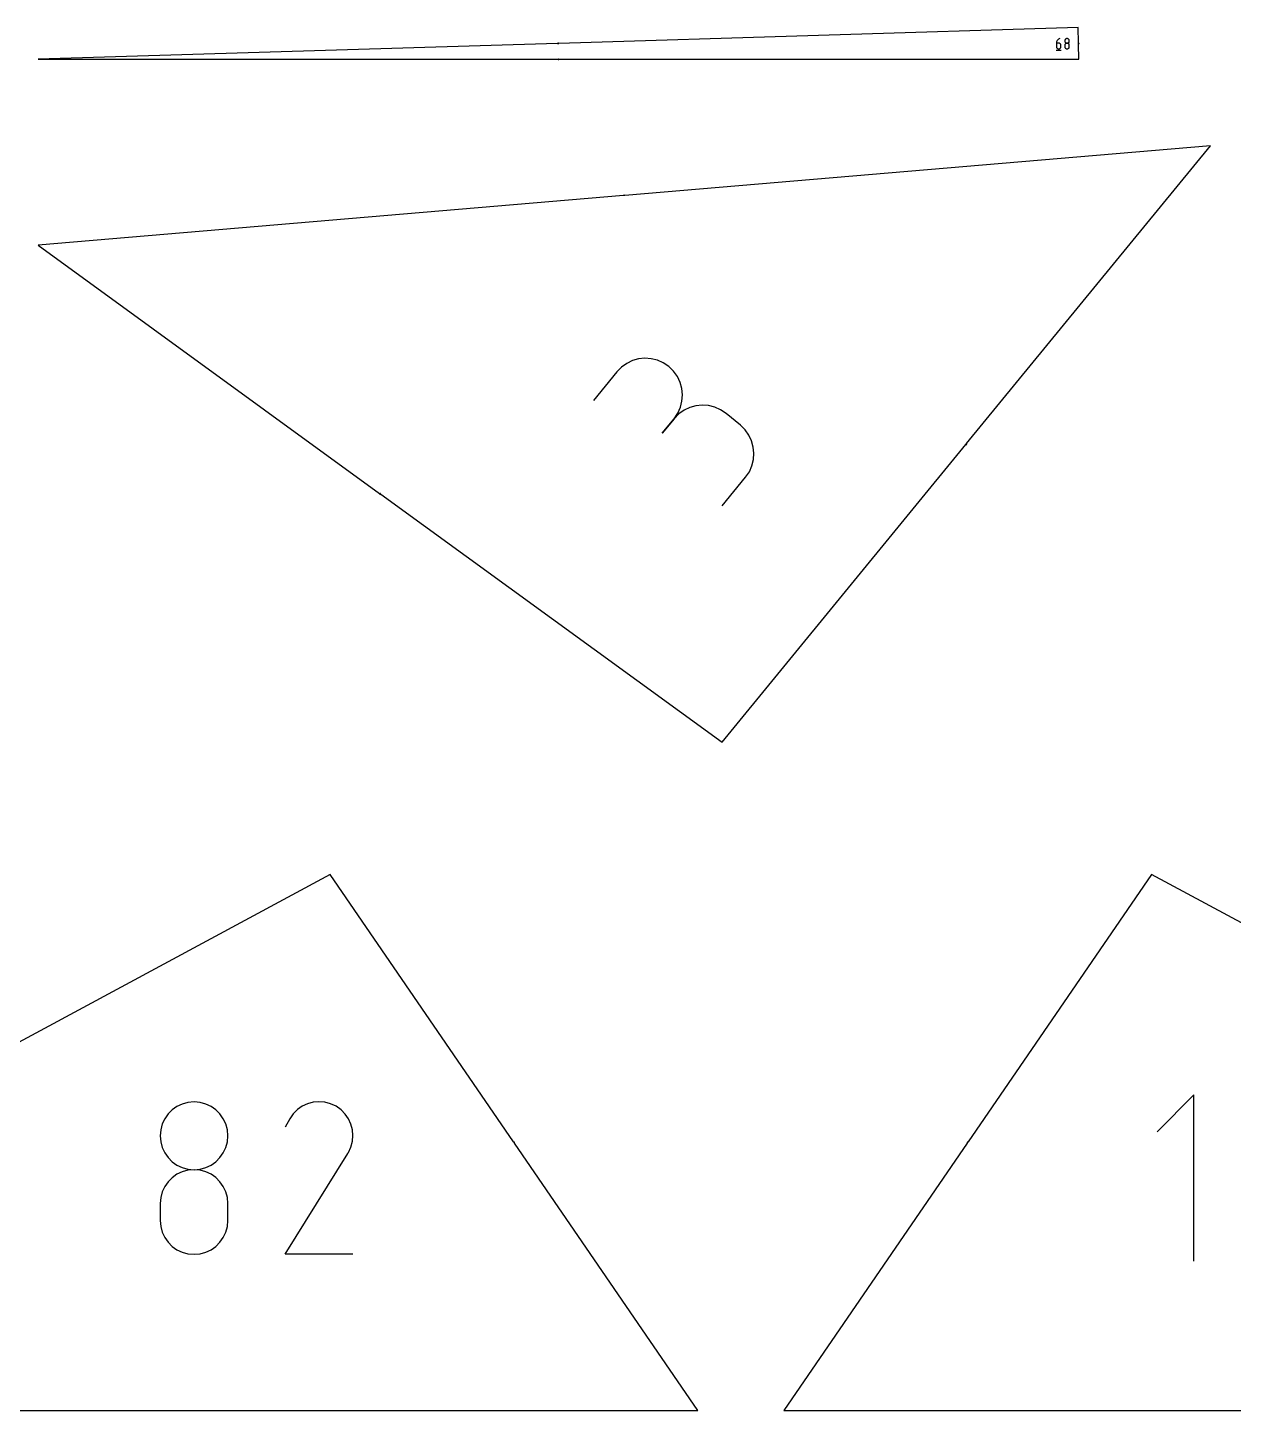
# Model space of a CAD drawing. Extents: x 0 to 500, y 0 to 1020.
# Drawn here: x 153.9 to 198.5, y 521.5 to 572.7 of the extents above; entities that cross this region are included whole.
import ezdxf

# ---------------------------------------------------------------- set-up
doc = ezdxf.new("R2010")
doc.units = 0

msp = doc.modelspace()

# ---------------------------------------------------------------- linework, layer by layer
at = {"layer": 'annotation', "color": 1}
for p, q in [((173.5402, 572.088266), (173.546228, 572.08845)), ((173.540231, 572.099643), (173.540203, 572.09916)), ((173.540203, 572.09916), (173.540244, 572.097819)), ((173.540342, 572.1001), (173.540231, 572.099643)), ((173.540244, 572.097819), (173.540244, 572.097819)), ((173.540244, 572.097819), (173.540302, 572.097339)), ((173.540302, 572.097339), (173.54044, 572.096889)), ((173.540528, 572.100523), (173.540342, 572.1001)), ((173.54044, 572.096889), (173.540651, 572.096478)), ((173.540781, 572.100906), (173.540528, 572.100523)), ((173.540651, 572.096478), (173.540927, 572.096111)), ((173.541094, 572.101239), (173.540781, 572.100906)), ((173.540927, 572.096111), (173.54126, 572.095798)), ((173.54146, 572.101515), (173.541094, 572.101239)), ((173.54126, 572.095798), (173.541642, 572.095545)), ((173.541871, 572.101726), (173.54146, 572.101515)), ((173.541642, 572.095545), (173.542065, 572.095359)), ((173.541826, 572.089824), (173.542583, 572.090133)), ((173.541826, 572.089824), (173.541826, 572.089824)), ((173.542319, 572.101864), (173.541871, 572.101726)), ((173.542065, 572.095359), (173.542521, 572.095249)), ((173.542799, 572.101922), (173.542319, 572.101864)), ((173.542521, 572.095249), (173.543003, 572.09522)), ((173.542583, 572.090133), (173.543274, 572.09054)), ((173.543282, 572.101894), (173.542799, 572.101922)), ((173.542799, 572.101922), (173.542799, 572.101922)), ((173.543003, 572.09522), (173.54568, 572.095302)), ((173.543274, 572.09054), (173.543892, 572.091036)), ((173.543738, 572.101783), (173.543282, 572.101894)), ((173.544162, 572.101597), (173.543738, 572.101783)), ((173.543892, 572.091036), (173.54443, 572.091609)), ((173.544543, 572.101344), (173.544162, 572.101597)), ((173.54443, 572.091609), (173.544882, 572.092251)), ((173.544876, 572.10103), (173.544543, 572.101344)), ((173.545151, 572.100664), (173.544876, 572.10103)), ((173.544882, 572.092251), (173.54524, 572.092952)), ((173.545362, 572.100253), (173.545151, 572.100664)), ((173.54524, 572.092952), (173.545497, 572.0937)), ((173.5455, 572.099803), (173.545362, 572.100253)), ((173.545497, 572.0937), (173.545646, 572.094487)), ((173.545558, 572.099323), (173.5455, 572.099803)), ((173.54568, 572.095302), (173.545558, 572.099323)), ((173.545558, 572.099323), (173.545558, 572.099323)), ((173.545646, 572.094487), (173.54568, 572.095302)), ((173.550399, 572.100812), (173.550068, 572.100127)), ((173.550366, 572.090084), (173.555072, 572.098201)), ((173.555721, 572.090247), (173.550366, 572.090084)), ((173.550666, 572.101216), (173.550399, 572.100812)), ((173.550991, 572.101556), (173.550666, 572.101216)), ((173.551363, 572.10183), (173.550991, 572.101556)), ((173.551773, 572.102035), (173.551363, 572.10183)), ((173.55221, 572.102166), (173.551773, 572.102035)), ((173.552665, 572.102222), (173.55221, 572.102166)), ((173.553127, 572.1022), (173.552665, 572.102222)), ((173.553586, 572.102097), (173.553127, 572.1022)), ((173.554032, 572.101909), (173.553586, 572.102097)), ((173.554434, 572.101641), (173.554032, 572.101909)), ((173.554032, 572.101909), (173.554032, 572.101909)), ((173.554773, 572.101316), (173.554434, 572.101641)), ((173.555046, 572.100943), (173.554773, 572.101316)), ((173.55525, 572.100533), (173.555046, 572.100943)), ((173.555072, 572.098201), (173.555078, 572.098208)), ((173.555072, 572.098201), (173.555072, 572.098201)), ((173.555078, 572.098208), (173.555083, 572.098216)), ((173.555083, 572.098216), (173.555088, 572.098224)), ((173.555088, 572.098224), (173.555093, 572.098231)), ((173.555093, 572.098231), (173.555098, 572.098239)), ((173.555098, 572.098239), (173.555103, 572.098248)), ((173.555103, 572.098248), (173.555108, 572.098257)), ((173.555108, 572.098257), (173.555113, 572.098266)), ((173.555113, 572.098266), (173.555117, 572.098276)), ((173.555117, 572.098276), (173.555308, 572.09872)), ((173.555117, 572.098276), (173.555117, 572.098276)), ((173.555381, 572.100095), (173.55525, 572.100533)), ((173.555308, 572.09872), (173.555414, 572.099179)), ((173.555437, 572.09964), (173.555381, 572.100095)), ((173.555414, 572.099179), (173.555437, 572.09964)), ((191.977398, 572.133643), (191.975535, 572.108034)), ((191.975535, 572.108034), (191.975535, 571.982105)), ((192.05967, 572.108034), (191.975535, 572.108034)), ((191.975535, 571.982105), (191.975535, 571.982105)), ((191.975535, 571.982105), (191.976894, 571.96697)), ((191.976894, 571.96697), (191.980809, 571.952723)), ((191.982836, 572.158249), (191.977398, 572.133643)), ((191.991621, 572.181545), (191.982836, 572.158249)), ((192.003526, 572.203228), (191.991621, 572.181545)), ((192.018325, 572.222991), (192.003526, 572.203228)), ((192.035791, 572.240531), (192.018325, 572.222991)), ((192.055696, 572.255541), (192.035791, 572.240531)), ((192.077813, 572.267718), (192.055696, 572.255541)), ((192.074802, 572.106684), (192.05967, 572.108034)), ((192.08904, 572.102789), (192.074802, 572.106684)), ((192.101915, 572.276755), (192.077813, 572.267718)), ((192.102148, 572.096585), (192.08904, 572.102789)), ((192.101915, 572.276755), (192.101915, 572.276755)), ((192.11389, 572.088307), (192.102148, 572.096585)), ((192.124028, 572.078189), (192.11389, 572.088307)), ((192.132325, 572.066466), (192.124028, 572.078189)), ((192.138544, 572.053374), (192.132325, 572.066466)), ((192.14245, 572.039146), (192.138544, 572.053374)), ((192.138544, 571.952723), (192.14245, 571.96697)), ((192.143804, 572.024018), (192.14245, 572.039146)), ((192.14245, 571.96697), (192.143804, 571.982105)), ((192.143804, 571.982105), (192.143804, 572.024018)), ((192.143804, 572.024018), (192.143804, 572.024018)), ((192.287241, 572.207341), (192.285884, 572.192275)), ((192.285884, 572.192275), (192.285884, 572.192275)), ((192.285884, 572.192275), (192.287242, 572.17714)), ((192.287241, 572.038921), (192.285884, 572.023793)), ((192.285884, 572.023793), (192.285884, 571.98188)), ((192.285884, 571.98188), (192.285884, 571.98188)), ((192.285884, 571.98188), (192.287242, 571.966752)), ((192.291155, 572.221535), (192.287241, 572.207341)), ((192.291155, 572.053165), (192.287241, 572.038921)), ((192.287242, 572.17714), (192.291158, 572.16289)), ((192.287242, 571.966752), (192.291158, 571.952524)), ((192.297385, 572.234618), (192.291155, 572.221535)), ((192.297385, 572.066285), (192.291155, 572.053165)), ((192.291158, 572.16289), (192.29739, 572.149766)), ((192.305692, 572.246348), (192.297385, 572.234618)), ((192.305692, 572.078042), (192.297385, 572.066285)), ((192.29739, 572.149766), (192.3057, 572.138006)), ((192.315837, 572.256486), (192.305692, 572.246348)), ((192.315837, 572.088198), (192.305692, 572.078042)), ((192.3057, 572.138006), (192.315847, 572.127848)), ((192.327582, 572.26479), (192.315837, 572.256486)), ((192.327582, 572.096513), (192.315837, 572.088198)), ((192.315847, 572.127848), (192.327593, 572.119533)), ((192.340686, 572.271019), (192.327582, 572.26479)), ((192.340686, 572.102747), (192.327582, 572.096513)), ((192.327593, 572.119533), (192.340696, 572.113297)), ((192.354912, 572.274933), (192.340686, 572.271019)), ((192.354912, 572.106664), (192.340686, 572.102747)), ((192.340696, 572.113297), (192.354918, 572.109381)), ((192.370018, 572.276291), (192.354912, 572.274933)), ((192.370018, 572.108022), (192.354912, 572.106664)), ((192.354918, 572.109381), (192.370018, 572.108022)), ((192.385125, 572.274933), (192.370018, 572.276291)), ((192.370018, 572.276291), (192.370018, 572.276291)), ((192.370018, 572.108022), (192.385119, 572.109381)), ((192.385125, 572.106664), (192.370018, 572.108022)), ((192.370018, 572.108022), (192.370018, 572.108022)), ((192.370018, 572.108022), (192.370018, 572.108022)), ((192.385119, 572.109381), (192.399341, 572.113297)), ((192.39935, 572.271019), (192.385125, 572.274933)), ((192.39935, 572.10275), (192.385125, 572.106664)), ((192.399341, 572.113297), (192.412444, 572.119533)), ((192.412455, 572.26479), (192.39935, 572.271019)), ((192.412455, 572.096518), (192.39935, 572.10275)), ((192.412444, 572.119533), (192.42419, 572.127848)), ((192.424199, 572.256486), (192.412455, 572.26479)), ((192.424199, 572.088206), (192.412455, 572.096518)), ((192.42419, 572.127848), (192.434337, 572.138006)), ((192.434345, 572.246348), (192.424199, 572.256486)), ((192.434345, 572.078052), (192.424199, 572.088206)), ((192.434337, 572.138006), (192.442647, 572.149766)), ((192.442652, 572.234618), (192.434345, 572.246348)), ((192.442652, 572.066296), (192.434345, 572.078052)), ((192.442647, 572.149766), (192.448879, 572.16289)), ((192.448882, 572.221535), (192.442652, 572.234618)), ((192.448882, 572.053175), (192.442652, 572.066296)), ((192.448879, 572.16289), (192.452795, 572.17714)), ((192.448879, 571.952524), (192.452795, 571.966752)), ((192.452795, 572.207341), (192.448882, 572.221535)), ((192.452795, 572.038928), (192.448882, 572.053175)), ((192.454153, 572.192275), (192.452795, 572.207341)), ((192.452795, 572.17714), (192.454153, 572.192275)), ((192.454153, 572.023793), (192.452795, 572.038928)), ((192.452795, 571.966752), (192.454153, 571.98188)), ((192.454153, 572.192275), (192.454153, 572.192275)), ((192.454153, 571.98188), (192.454153, 572.023793)), ((192.454153, 572.023793), (192.454153, 572.023793)), ((192.785639, 572.100851), (192.797771, 572.098423)), ((192.785893, 572.09142), (192.785847, 572.091131)), ((192.785847, 572.091131), (192.785852, 572.090842)), ((192.785852, 572.090842), (192.785905, 572.09056)), ((192.785992, 572.091702), (192.785893, 572.09142)), ((192.785905, 572.09056), (192.786004, 572.090292)), ((192.78605, 572.091816), (192.785992, 572.091702)), ((192.785992, 572.091702), (192.785992, 572.091702)), ((192.786004, 572.090292), (192.786147, 572.090044)), ((192.786115, 572.091924), (192.78605, 572.091816)), ((192.786187, 572.092026), (192.786115, 572.091924)), ((192.786147, 572.090044), (192.786332, 572.089821)), ((192.786266, 572.092122), (192.786187, 572.092026)), ((192.786351, 572.092211), (192.786266, 572.092122)), ((192.786332, 572.089821), (192.786556, 572.089632)), ((192.786443, 572.092294), (192.786351, 572.092211)), ((192.786541, 572.09237), (192.786443, 572.092294)), ((192.786644, 572.092439), (192.786541, 572.09237)), ((192.786556, 572.089632), (192.786817, 572.089481)), ((192.786753, 572.0925), (192.786644, 572.092439)), ((192.787834, 572.092986), (192.786753, 572.0925)), ((192.786753, 572.0925), (192.786753, 572.0925)), ((192.786817, 572.089481), (192.786817, 572.089481)), ((192.786817, 572.089481), (192.787916, 572.089039)), ((192.788948, 572.093357), (192.787834, 572.092986)), ((192.787916, 572.089039), (192.789044, 572.088714)), ((192.790087, 572.093613), (192.788948, 572.093357)), ((192.789044, 572.088714), (192.790191, 572.088506)), ((192.791242, 572.093753), (192.790087, 572.093613)), ((192.790191, 572.088506), (192.79135, 572.088414)), ((192.792403, 572.093778), (192.791242, 572.093753)), ((192.79135, 572.088414), (192.792511, 572.088439)), ((192.792394, 572.098309), (192.792337, 572.100993)), ((192.793562, 572.093686), (192.792403, 572.093778)), ((192.792511, 572.088439), (192.793666, 572.088579)), ((192.794709, 572.093479), (192.793562, 572.093686)), ((192.793666, 572.088579), (192.794805, 572.088836)), ((192.795837, 572.093156), (192.794709, 572.093479)), ((192.794805, 572.088836), (192.795919, 572.089209)), ((192.796935, 572.092716), (192.795837, 572.093156)), ((192.795919, 572.089209), (192.797, 572.089697)), ((192.797198, 572.092566), (192.796935, 572.092716)), ((192.796935, 572.092716), (192.796935, 572.092716)), ((192.797, 572.089697), (192.797109, 572.089758)), ((192.797, 572.089697), (192.797, 572.089697)), ((192.797109, 572.089758), (192.797213, 572.089828)), ((192.797423, 572.092376), (192.797198, 572.092566)), ((192.797213, 572.089828), (192.797311, 572.089904)), ((192.797311, 572.089904), (192.797403, 572.089988)), ((192.797403, 572.089988), (192.797489, 572.090077)), ((192.797608, 572.092154), (192.797423, 572.092376)), ((192.797489, 572.090077), (192.797568, 572.090173)), ((192.797568, 572.090173), (192.797639, 572.090273)), ((192.797751, 572.091905), (192.797608, 572.092154)), ((192.797639, 572.090273), (192.797702, 572.090379)), ((192.797771, 572.098423), (192.797657, 572.103792)), ((192.797702, 572.090379), (192.797757, 572.090488)), ((192.79785, 572.091636), (192.797751, 572.091905)), ((192.797757, 572.090488), (192.797858, 572.090773)), ((192.797757, 572.090488), (192.797757, 572.090488)), ((192.797902, 572.091354), (192.79785, 572.091636)), ((192.797858, 572.090773), (192.797906, 572.091064)), ((192.797906, 572.091064), (192.797902, 572.091354)), ((173.552715, 571.517687), (173.552715, 571.503053)), ((173.552715, 571.503053), (173.555968, 571.506308)), ((173.568362, 571.519516), (173.561045, 571.519516)), ((173.561529, 571.512175), (173.561457, 571.511188)), ((173.561457, 571.511188), (173.561457, 571.506308)), ((173.564707, 571.511188), (173.561457, 571.511188)), ((173.561457, 571.506308), (173.561457, 571.506308)), ((173.561457, 571.506308), (173.561509, 571.505723)), ((173.561509, 571.505723), (173.56166, 571.505173)), ((173.561739, 571.513123), (173.561529, 571.512175)), ((173.56166, 571.505173), (173.5619, 571.504666)), ((173.562078, 571.514021), (173.561739, 571.513123)), ((173.5619, 571.504666), (173.562221, 571.504212)), ((173.562538, 571.514857), (173.562078, 571.514021)), ((173.562221, 571.504212), (173.562612, 571.503819)), ((173.563109, 571.515619), (173.562538, 571.514857)), ((173.562612, 571.503819), (173.563066, 571.503498)), ((173.563066, 571.503498), (173.563572, 571.503257)), ((173.563783, 571.516295), (173.563109, 571.515619)), ((173.563572, 571.503257), (173.564122, 571.503106)), ((173.564551, 571.516873), (173.563783, 571.516295)), ((173.564122, 571.503106), (173.564707, 571.503053)), ((173.565404, 571.517341), (173.564551, 571.516873)), ((173.56529, 571.511135), (173.564707, 571.511188)), ((173.564707, 571.503053), (173.56529, 571.503106)), ((173.564707, 571.503053), (173.564707, 571.503053)), ((173.565839, 571.510984), (173.56529, 571.511135)), ((173.56529, 571.503106), (173.565839, 571.503257)), ((173.566333, 571.517687), (173.565404, 571.517341)), ((173.566345, 571.510744), (173.565839, 571.510984)), ((173.565839, 571.503257), (173.566345, 571.503498)), ((173.566333, 571.517687), (173.566333, 571.517687)), ((173.566799, 571.510423), (173.566345, 571.510744)), ((173.566345, 571.503498), (173.566799, 571.503819)), ((173.567191, 571.51003), (173.566799, 571.510423)), ((173.566799, 571.503819), (173.567191, 571.504212)), ((173.567512, 571.509576), (173.567191, 571.51003)), ((173.567191, 571.504212), (173.567512, 571.504666)), ((173.567753, 571.50907), (173.567512, 571.509576)), ((173.567512, 571.504666), (173.567753, 571.505173)), ((173.567904, 571.508519), (173.567753, 571.50907)), ((173.567753, 571.505173), (173.567904, 571.505723)), ((173.567956, 571.507935), (173.567904, 571.508519)), ((173.567904, 571.505723), (173.567956, 571.506308)), ((173.567956, 571.506308), (173.567956, 571.507935)), ((173.567956, 571.507935), (173.567956, 571.507935)), ((191.964998, 571.850516), (192.154437, 571.850516)), ((191.980809, 571.952723), (191.987041, 571.939602)), ((191.987041, 571.939602), (191.995351, 571.927846)), ((191.995351, 571.927846), (192.005499, 571.917692)), ((192.005499, 571.917692), (192.017244, 571.90938)), ((192.017244, 571.90938), (192.030347, 571.903148)), ((192.030347, 571.903148), (192.044569, 571.899233)), ((192.044569, 571.899233), (192.05967, 571.897876)), ((192.05967, 571.897876), (192.074802, 571.899233)), ((192.05967, 571.897876), (192.05967, 571.897876)), ((192.074802, 571.899233), (192.08904, 571.903148)), ((192.08904, 571.903148), (192.102148, 571.90938)), ((192.102148, 571.90938), (192.11389, 571.917692)), ((192.11389, 571.917692), (192.124028, 571.927846)), ((192.124028, 571.927846), (192.132325, 571.939602)), ((192.132325, 571.939602), (192.138544, 571.952723)), ((192.291158, 571.952524), (192.29739, 571.939432)), ((192.29739, 571.939432), (192.3057, 571.927709)), ((192.3057, 571.927709), (192.315847, 571.917591)), ((192.315847, 571.917591), (192.327593, 571.909313)), ((192.327593, 571.909313), (192.340696, 571.903109)), ((192.340696, 571.903109), (192.354918, 571.899214)), ((192.354918, 571.899214), (192.370018, 571.897864)), ((192.370018, 571.897864), (192.385119, 571.899214)), ((192.370018, 571.897864), (192.370018, 571.897864)), ((192.385119, 571.899214), (192.399341, 571.903109)), ((192.399341, 571.903109), (192.412444, 571.909313)), ((192.412444, 571.909313), (192.42419, 571.917591)), ((192.42419, 571.917591), (192.434337, 571.927709)), ((192.434337, 571.927709), (192.442647, 571.939432)), ((192.442647, 571.939432), (192.448879, 571.952524)), ((175.991133, 566.476118), (175.98579, 566.475665)), ((175.991587, 566.470768), (175.988916, 566.470542)), ((175.989482, 566.463878), (175.991133, 566.476118)), ((175.996111, 566.475195), (175.995818, 566.474493)), ((175.996355, 566.475613), (175.996111, 566.475195)), ((175.996661, 566.475971), (175.996355, 566.475613)), ((175.996659, 566.464487), (176.000916, 566.472842)), ((176.001995, 566.464939), (175.996659, 566.464487)), ((175.997018, 566.476264), (175.996661, 566.475971)), ((175.997416, 566.47649), (175.997018, 566.476264)), ((175.997845, 566.476645), (175.997416, 566.47649)), ((175.998296, 566.476726), (175.997845, 566.476645)), ((175.998758, 566.476729), (175.998296, 566.476726)), ((175.999222, 566.47665), (175.998758, 566.476729)), ((175.999677, 566.476487), (175.999222, 566.47665)), ((176.000093, 566.476242), (175.999677, 566.476487)), ((175.999677, 566.476487), (175.999677, 566.476487)), ((176.000449, 566.475935), (176.000093, 566.476242)), ((176.000742, 566.475578), (176.000449, 566.475935)), ((176.000967, 566.47518), (176.000742, 566.475578)), ((176.000916, 566.472842), (176.000921, 566.47285)), ((176.000916, 566.472842), (176.000916, 566.472842)), ((176.000921, 566.47285), (176.000926, 566.472858)), ((176.000926, 566.472858), (176.000931, 566.472866)), ((176.000931, 566.472866), (176.000936, 566.472874)), ((176.000936, 566.472874), (176.00094, 566.472882)), ((176.00094, 566.472882), (176.000945, 566.472891)), ((176.000945, 566.472891), (176.000949, 566.4729)), ((176.000949, 566.4729), (176.000953, 566.47291)), ((176.000953, 566.47291), (176.000957, 566.472919)), ((176.000957, 566.472919), (176.001124, 566.473374)), ((176.000957, 566.472919), (176.000957, 566.472919)), ((176.001122, 566.47475), (176.000967, 566.47518)), ((176.001202, 566.474299), (176.001122, 566.47475)), ((176.001124, 566.473374), (176.001204, 566.473837)), ((176.001204, 566.473837), (176.001202, 566.474299)), ((176.084744, 560.260949), (175.888757, 560.122009)), ((176.298236, 560.361806), (176.084744, 560.260949)), ((176.523762, 560.424078), (176.298236, 560.361806)), ((176.755852, 560.447264), (176.523762, 560.424078)), ((176.989033, 560.430863), (176.755852, 560.447264)), ((177.217837, 560.374373), (176.989033, 560.430863)), ((177.43679, 560.277294), (177.217837, 560.374373)), ((177.640423, 560.139123), (177.43679, 560.277294)), ((175.715746, 559.945487), (174.848866, 558.886194)), ((175.888757, 560.122009), (175.715746, 559.945487)), ((177.817035, 559.966118), (177.640423, 560.139123)), ((177.640423, 560.139123), (177.640423, 560.139123)), ((177.956201, 559.770127), (177.817035, 559.966118)), ((178.057356, 559.556593), (177.956201, 559.770127)), ((178.119933, 559.330958), (178.057356, 559.556593)), ((178.143366, 559.098663), (178.119933, 559.330958)), ((178.070534, 558.635863), (178.127088, 558.865151)), ((178.127088, 558.865151), (178.143366, 559.098663)), ((178.642347, 558.690318), (178.416821, 558.628046)), ((178.874437, 558.713504), (178.642347, 558.690318)), ((179.107619, 558.697103), (178.874437, 558.713504)), ((179.336422, 558.640613), (179.107619, 558.697103)), ((177.834331, 558.211727), (177.400279, 557.681333)), ((177.400279, 557.681333), (177.834331, 558.211727)), ((177.834331, 558.211727), (177.973137, 558.416241)), ((178.007342, 558.388249), (177.834331, 558.211727)), ((177.834331, 558.211727), (177.834331, 558.211727)), ((177.973137, 558.416241), (178.070534, 558.635863)), ((178.203329, 558.527189), (178.007342, 558.388249)), ((178.416821, 558.628046), (178.203329, 558.527189)), ((179.555375, 558.543534), (179.336422, 558.640613)), ((179.759008, 558.405363), (179.555375, 558.543534)), ((180.289402, 557.971311), (179.759008, 558.405363)), ((179.759008, 558.405363), (179.759008, 558.405363)), ((180.465202, 557.79897), (180.289402, 557.971311)), ((180.603717, 557.603513), (180.465202, 557.79897)), ((180.704363, 557.390395), (180.603717, 557.603513)), ((180.766557, 557.165073), (180.704363, 557.390395)), ((180.789715, 556.933004), (180.766557, 557.165073)), ((188.633014, 557.274625), (188.633011, 557.274336)), ((188.633011, 557.274336), (188.633058, 557.274046)), ((188.633067, 557.274907), (188.633014, 557.274625)), ((188.633058, 557.274046), (188.633159, 557.273762)), ((188.633166, 557.275176), (188.633067, 557.274907)), ((188.633159, 557.273762), (188.633159, 557.273762)), ((188.633159, 557.273762), (188.633707, 557.272713)), ((188.633309, 557.275424), (188.633166, 557.275176)), ((188.633492, 557.275647), (188.633309, 557.275424)), ((188.633715, 557.275836), (188.633492, 557.275647)), ((188.633707, 557.272713), (188.634353, 557.271733)), ((188.633974, 557.275987), (188.633715, 557.275836)), ((188.634091, 557.276036), (188.633974, 557.275987)), ((188.633974, 557.275987), (188.633974, 557.275987)), ((188.634211, 557.276076), (188.634091, 557.276036)), ((188.634332, 557.276107), (188.634211, 557.276076)), ((188.634454, 557.276128), (188.634332, 557.276107)), ((188.634353, 557.271733), (188.63509, 557.270829)), ((188.634578, 557.276141), (188.634454, 557.276128)), ((188.634701, 557.276144), (188.634578, 557.276141)), ((188.634825, 557.276139), (188.634701, 557.276144)), ((188.634948, 557.276124), (188.634825, 557.276139)), ((188.635071, 557.2761), (188.634948, 557.276124)), ((188.636208, 557.275767), (188.635071, 557.2761)), ((188.635071, 557.2761), (188.635071, 557.2761)), ((188.63509, 557.270829), (188.635912, 557.270007)), ((188.635912, 557.270007), (188.63681, 557.269271)), ((188.637297, 557.275325), (188.636208, 557.275767)), ((188.63681, 557.269271), (188.63778, 557.268628)), ((188.638329, 557.27478), (188.637297, 557.275325)), ((188.63778, 557.268628), (188.638812, 557.268084)), ((188.639297, 557.274136), (188.638329, 557.27478)), ((188.638812, 557.268084), (188.639902, 557.267643)), ((188.640196, 557.273401), (188.639297, 557.274136)), ((188.639648, 557.283172), (188.647295, 557.273446)), ((188.639902, 557.267643), (188.641041, 557.267312)), ((188.641018, 557.272579), (188.640196, 557.273401)), ((188.641756, 557.271676), (188.641018, 557.272579)), ((188.641041, 557.267312), (188.641041, 557.267312)), ((188.641041, 557.267312), (188.641163, 557.267288)), ((188.641163, 557.267288), (188.641287, 557.267273)), ((188.641287, 557.267273), (188.641412, 557.267268)), ((188.641412, 557.267268), (188.641536, 557.267271)), ((188.641536, 557.267271), (188.641659, 557.267284)), ((188.641659, 557.267284), (188.641781, 557.267305)), ((188.642403, 557.270697), (188.641756, 557.271676)), ((188.641781, 557.267305), (188.641901, 557.267335)), ((188.641901, 557.267335), (188.642017, 557.267374)), ((188.642017, 557.267374), (188.64213, 557.267422)), ((188.64213, 557.267422), (188.642392, 557.267573)), ((188.64213, 557.267422), (188.64213, 557.267422)), ((188.642392, 557.267573), (188.642617, 557.267763)), ((188.642952, 557.26965), (188.642403, 557.270697)), ((188.642617, 557.267763), (188.642803, 557.267986)), ((188.642803, 557.267986), (188.642946, 557.268234)), ((188.642946, 557.268234), (188.643046, 557.268503)), ((188.643054, 557.269365), (188.642952, 557.26965)), ((188.642952, 557.26965), (188.642952, 557.26965)), ((188.643046, 557.268503), (188.643099, 557.268785)), ((188.643102, 557.269074), (188.643054, 557.269365)), ((188.643099, 557.268785), (188.643102, 557.269074)), ((188.643132, 557.276852), (188.644833, 557.27893)), ((188.647295, 557.273446), (188.650696, 557.277602)), ((180.716589, 556.470444), (180.773253, 556.699642)), ((180.773253, 556.699642), (180.789715, 556.933004)), ((180.480319, 556.046363), (180.619139, 556.250865)), ((180.619139, 556.250865), (180.716589, 556.470444)), ((179.613439, 554.98707), (180.480319, 556.046363)), ((180.480319, 556.046363), (180.480319, 556.046363)), ((166.957922, 555.432772), (166.957914, 555.432193)), ((166.957914, 555.432193), (166.958003, 555.431623)), ((166.95803, 555.433346), (166.957922, 555.432772)), ((166.958003, 555.431623), (166.958189, 555.431074)), ((166.95824, 555.433902), (166.95803, 555.433346)), ((166.958189, 555.431074), (166.958468, 555.430561)), ((166.958554, 555.434426), (166.95824, 555.433902)), ((166.958468, 555.430561), (166.958838, 555.430097)), ((166.961543, 555.438537), (166.958554, 555.434426)), ((166.958554, 555.434426), (166.958554, 555.434426)), ((166.958838, 555.430097), (166.959298, 555.429695)), ((166.959298, 555.429695), (166.959298, 555.429695)), ((166.959298, 555.429695), (166.959822, 555.429382)), ((166.959822, 555.429382), (166.960377, 555.429173)), ((166.960377, 555.429173), (166.960951, 555.429066)), ((166.960951, 555.429066), (166.96153, 555.429059)), ((166.96153, 555.429059), (166.9621, 555.429149)), ((166.962207, 555.439324), (166.961543, 555.438537)), ((166.96428, 555.436547), (166.961543, 555.438537)), ((166.9621, 555.429149), (166.962649, 555.429335)), ((166.962965, 555.439995), (166.962207, 555.439324)), ((166.962649, 555.429335), (166.963162, 555.429615)), ((166.963801, 555.440543), (166.962965, 555.439995)), ((166.963162, 555.429615), (166.963626, 555.429986)), ((166.963626, 555.429986), (166.964028, 555.430446)), ((166.9647, 555.440966), (166.963801, 555.440543)), ((166.964028, 555.430446), (166.965025, 555.431817)), ((166.964739, 555.436146), (166.96428, 555.436547)), ((166.965647, 555.441258), (166.9647, 555.440966)), ((166.965109, 555.435682), (166.964739, 555.436146)), ((166.965025, 555.431817), (166.965339, 555.432341)), ((166.965025, 555.431817), (166.965025, 555.431817)), ((166.965388, 555.435169), (166.965109, 555.435682)), ((166.965339, 555.432341), (166.965548, 555.432897)), ((166.965574, 555.434621), (166.965388, 555.435169)), ((166.965548, 555.432897), (166.965656, 555.433472)), ((166.965664, 555.434051), (166.965574, 555.434621)), ((166.966629, 555.441415), (166.965647, 555.441258)), ((166.965656, 555.433472), (166.965664, 555.434051)), ((166.972459, 555.441324), (166.966296, 555.445805)), ((166.96763, 555.441431), (166.966629, 555.441415)), ((166.968635, 555.441303), (166.96763, 555.441431)), ((166.96963, 555.441026), (166.968635, 555.441303)), ((166.96963, 555.441026), (166.96963, 555.441026)), ((197.065822, 533.191779), (195.699159, 531.82473)), ((197.065822, 527.044299), (197.065822, 533.191779)), ((159.270971, 532.638396), (159.119821, 532.487365)), ((159.445945, 532.762108), (159.270971, 532.638396)), ((159.641179, 532.854914), (159.445945, 532.762108)), ((159.853109, 532.913228), (159.641179, 532.854914)), ((160.078173, 532.933463), (159.853109, 532.913228)), ((160.303238, 532.913228), (160.078173, 532.933463)), ((160.078173, 532.933463), (160.078173, 532.933463)), ((160.515168, 532.854914), (160.303238, 532.913228)), ((160.710402, 532.762108), (160.515168, 532.854914)), ((160.885375, 532.638396), (160.710402, 532.762108)), ((161.036526, 532.487365), (160.885375, 532.638396)), ((163.904281, 532.652558), (163.74756, 532.497935)), ((164.082332, 532.775337), (163.904281, 532.652558)), ((164.276945, 532.865034), (164.082332, 532.775337)), ((164.483355, 532.92041), (164.276945, 532.865034)), ((164.696796, 532.940228), (164.483355, 532.92041)), ((164.9125, 532.923249), (164.696796, 532.940228)), ((165.125701, 532.868235), (164.9125, 532.923249)), ((165.331633, 532.773947), (165.125701, 532.868235)), ((165.515817, 532.643159), (165.331633, 532.773947)), ((165.331633, 532.773947), (165.331633, 532.773947)), ((165.669816, 532.486213), (165.515817, 532.643159)), ((158.903243, 532.11769), (158.844942, 531.90622)), ((158.996058, 532.312601), (158.903243, 532.11769)), ((159.119821, 532.487365), (158.996058, 532.312601)), ((161.160289, 532.312601), (161.036526, 532.487365)), ((161.253104, 532.11769), (161.160289, 532.312601)), ((161.311405, 531.90622), (161.253104, 532.11769)), ((163.616935, 532.312706), (163.452332, 531.996952)), ((163.74756, 532.497935), (163.616935, 532.312706)), ((165.792258, 532.307921), (165.669816, 532.486213)), ((165.881776, 532.113092), (165.792258, 532.307921)), ((165.936999, 531.906536), (165.881776, 532.113092)), ((158.844942, 531.90622), (158.824716, 531.681775)), ((158.824716, 531.681775), (158.824716, 531.681775)), ((158.824716, 531.681775), (158.844953, 531.456277)), ((161.311393, 531.456277), (161.331631, 531.681775)), ((161.331631, 531.681775), (161.311405, 531.90622)), ((161.331631, 531.681775), (161.331631, 531.681775)), ((165.956559, 531.693064), (165.936999, 531.906536)), ((165.939086, 531.477485), (165.956559, 531.693064)), ((158.844953, 531.456277), (158.903284, 531.243986)), ((158.903284, 531.243986), (158.996136, 531.048459)), ((158.996136, 531.048459), (159.119938, 530.873253)), ((161.036409, 530.873253), (161.160211, 531.048459)), ((161.160211, 531.048459), (161.253063, 531.243986)), ((161.253063, 531.243986), (161.311393, 531.456277)), ((165.773248, 531.035309), (165.775729, 531.03891)), ((165.775729, 531.03891), (165.778148, 531.042629)), ((165.778148, 531.042629), (165.780524, 531.046492)), ((165.780524, 531.046492), (165.782874, 531.050531)), ((165.782874, 531.050531), (165.785215, 531.054773)), ((165.785215, 531.054773), (165.787564, 531.059249)), ((165.787564, 531.059249), (165.883211, 531.26461)), ((165.787564, 531.059249), (165.787564, 531.059249)), ((165.883211, 531.26461), (165.939086, 531.477485)), ((171.904785, 531.436695), (171.914157, 531.437123)), ((171.907817, 531.432278), (171.904785, 531.436695)), ((171.908944, 531.427971), (171.912358, 531.422998)), ((171.911134, 531.427445), (171.911134, 531.427445)), ((171.911134, 531.427445), (171.911803, 531.426975)), ((171.911803, 531.426975), (171.912519, 531.426614)), ((171.912519, 531.426614), (171.91327, 531.426361)), ((171.913828, 531.442466), (171.913072, 531.442374)), ((171.91327, 531.426361), (171.914044, 531.426219)), ((171.914312, 531.44246), (171.913828, 531.442466)), ((171.914044, 531.426219), (171.914828, 531.426186)), ((171.914157, 531.437123), (171.914157, 531.437123)), ((171.914157, 531.437123), (171.914166, 531.437123)), ((171.914166, 531.437123), (171.914176, 531.437122)), ((171.914176, 531.437122), (171.914185, 531.437122)), ((171.914185, 531.437122), (171.914194, 531.437122)), ((171.914194, 531.437122), (171.914204, 531.437122)), ((171.914204, 531.437122), (171.914213, 531.437123)), ((171.914213, 531.437123), (171.914223, 531.437123)), ((171.914223, 531.437123), (171.914234, 531.437124)), ((171.914234, 531.437124), (171.914244, 531.437126)), ((171.914244, 531.437126), (171.914722, 531.437205)), ((171.914244, 531.437126), (171.914244, 531.437126)), ((171.914774, 531.442371), (171.914312, 531.44246)), ((171.914722, 531.437205), (171.915165, 531.437364)), ((171.915206, 531.442205), (171.914774, 531.442371)), ((171.914828, 531.426186), (171.91561, 531.426264)), ((171.915165, 531.437364), (171.915565, 531.437594)), ((171.915599, 531.441971), (171.915206, 531.442205)), ((171.915565, 531.437594), (171.915918, 531.437887)), ((171.915946, 531.441674), (171.915599, 531.441971)), ((171.91561, 531.426264), (171.916379, 531.426452)), ((171.915854, 531.431151), (171.915847, 531.430693)), ((171.915847, 531.430693), (171.91592, 531.430236)), ((171.915937, 531.4316), (171.915854, 531.431151)), ((171.915918, 531.437887), (171.916215, 531.438234)), ((171.91592, 531.430236), (171.916073, 531.429792)), ((171.916096, 531.43203), (171.915937, 531.4316)), ((171.916239, 531.441322), (171.915946, 531.441674)), ((171.916073, 531.429792), (171.91631, 531.429372)), ((171.916328, 531.43243), (171.916096, 531.43203)), ((171.916215, 531.438234), (171.91645, 531.438627)), ((171.91647, 531.440922), (171.916239, 531.441322)), ((171.91631, 531.429372), (171.917826, 531.427163)), ((171.916632, 531.432789), (171.916328, 531.43243)), ((171.916379, 531.426452), (171.917122, 531.426752)), ((171.91645, 531.438627), (171.916616, 531.439059)), ((171.916631, 531.440479), (171.91647, 531.440922)), ((171.916616, 531.439059), (171.916706, 531.43952)), ((171.916714, 531.440003), (171.916631, 531.440479)), ((171.917005, 531.433098), (171.916632, 531.432789)), ((171.916706, 531.43952), (171.916714, 531.440003)), ((171.916714, 531.440003), (171.916714, 531.440003)), ((171.918111, 531.433857), (171.917005, 531.433098)), ((171.917005, 531.433098), (171.917005, 531.433098)), ((171.917122, 531.426752), (171.917826, 531.427163)), ((171.917826, 531.427163), (171.921142, 531.42944)), ((171.918532, 531.434094), (171.918111, 531.433857)), ((171.918977, 531.434248), (171.918532, 531.434094)), ((171.919434, 531.434321), (171.918977, 531.434248)), ((171.919892, 531.434314), (171.919434, 531.434321)), ((171.920342, 531.434231), (171.919892, 531.434314)), ((171.920771, 531.434073), (171.920342, 531.434231)), ((171.921171, 531.433841), (171.920771, 531.434073)), ((171.921142, 531.42944), (171.921515, 531.429748)), ((171.921142, 531.42944), (171.921142, 531.42944)), ((171.92153, 531.433538), (171.921171, 531.433841)), ((171.921515, 531.429748), (171.921819, 531.430107)), ((171.921838, 531.433166), (171.92153, 531.433538)), ((171.921819, 531.430107), (171.922051, 531.430507)), ((171.922075, 531.432745), (171.921838, 531.433166)), ((171.921838, 531.433166), (171.921838, 531.433166)), ((171.922051, 531.430507), (171.922211, 531.430937)), ((171.922229, 531.4323), (171.922075, 531.432745)), ((171.922211, 531.430937), (171.922295, 531.431386)), ((171.922301, 531.431844), (171.922229, 531.4323)), ((171.922295, 531.431386), (171.922301, 531.431844)), ((188.69055, 531.438512), (188.69045, 531.437502)), ((188.69045, 531.437502), (188.690495, 531.4365)), ((188.690495, 531.4365), (188.690679, 531.435521)), ((188.690799, 531.439517), (188.69055, 531.438512)), ((188.690679, 531.435521), (188.690997, 531.434581)), ((188.690799, 531.439517), (188.690799, 531.439517)), ((188.690997, 531.434581), (188.691445, 531.433692)), ((188.691445, 531.433692), (188.692018, 531.432871)), ((188.692018, 531.432871), (188.69271, 531.43213)), ((188.69271, 531.43213), (188.693517, 531.431485)), ((188.695432, 531.434276), (188.693517, 531.431485)), ((188.693517, 531.431485), (188.697693, 531.428619)), ((188.695822, 531.434747), (188.695432, 531.434276)), ((188.696275, 531.43513), (188.695822, 531.434747)), ((188.696779, 531.435424), (188.696275, 531.43513)), ((188.697321, 531.435625), (188.696779, 531.435424)), ((188.697887, 531.43573), (188.697321, 531.435625)), ((188.697693, 531.428619), (188.697693, 531.428619)), ((188.697693, 531.428619), (188.698226, 531.428319)), ((188.698465, 531.435739), (188.697887, 531.43573)), ((188.698226, 531.428319), (188.698788, 531.428125)), ((188.699041, 531.435647), (188.698465, 531.435739)), ((188.698788, 531.428125), (188.699365, 531.428033)), ((188.699601, 531.435453), (188.699041, 531.435647)), ((188.699365, 531.428033), (188.699944, 531.428041)), ((188.700134, 531.435153), (188.699601, 531.435453)), ((188.699944, 531.428041), (188.700512, 531.428146)), ((188.701524, 531.434199), (188.700134, 531.435153)), ((188.700134, 531.435153), (188.700134, 531.435153)), ((188.700512, 531.428146), (188.701055, 531.428346)), ((188.701055, 531.428346), (188.70156, 531.428639)), ((188.701995, 531.43381), (188.701524, 531.434199)), ((188.70156, 531.428639), (188.702013, 531.429022)), ((188.701817, 531.425274), (188.70613, 531.431556)), ((188.702378, 531.433356), (188.701995, 531.43381)), ((188.702013, 531.429022), (188.702402, 531.429492)), ((188.702672, 531.432851), (188.702378, 531.433356)), ((188.702402, 531.429492), (188.702701, 531.430024)), ((188.702402, 531.429492), (188.702402, 531.429492)), ((188.702873, 531.432308), (188.702672, 531.432851)), ((188.702701, 531.430024), (188.702896, 531.430586)), ((188.702979, 531.431741), (188.702873, 531.432308)), ((188.702896, 531.430586), (188.702987, 531.431162)), ((188.702987, 531.431162), (188.702979, 531.431741)), ((159.119938, 530.873253), (159.271117, 530.721925)), ((159.271117, 530.721925), (159.446102, 530.598034)), ((159.446102, 530.598034), (159.641321, 530.505136)), ((160.515026, 530.505136), (160.710245, 530.598034)), ((160.710245, 530.598034), (160.88523, 530.721925)), ((160.88523, 530.721925), (161.036409, 530.873253)), ((163.448792, 527.295691), (165.765263, 531.024912)), ((165.765263, 531.024912), (165.768033, 531.028339)), ((165.765263, 531.024912), (165.765263, 531.024912)), ((165.768033, 531.028339), (165.770688, 531.031795)), ((165.770688, 531.031795), (165.773248, 531.035309)), ((159.270971, 530.131202), (159.119821, 529.979905)), ((159.445945, 530.255076), (159.270971, 530.131202)), ((159.641179, 530.347965), (159.445945, 530.255076)), ((159.853109, 530.406309), (159.641179, 530.347965)), ((159.641321, 530.505136), (159.853202, 530.446788)), ((160.078173, 530.426548), (159.853109, 530.406309)), ((159.853202, 530.446788), (160.078173, 530.426548)), ((160.078173, 530.426548), (160.303145, 530.446788)), ((160.303238, 530.406321), (160.078173, 530.426548)), ((160.078173, 530.426548), (160.078173, 530.426548)), ((160.078173, 530.426548), (160.078173, 530.426548)), ((160.303145, 530.446788), (160.515026, 530.505136)), ((160.515168, 530.348006), (160.303238, 530.406321)), ((160.710402, 530.255155), (160.515168, 530.348006)), ((160.885375, 530.131319), (160.710402, 530.255155)), ((161.036526, 529.98005), (160.885375, 530.131319)), ((158.903243, 529.609277), (158.844942, 529.397068)), ((158.996058, 529.804743), (158.903243, 529.609277)), ((159.119821, 529.979905), (158.996058, 529.804743)), ((161.160289, 529.8049), (161.036526, 529.98005)), ((161.253104, 529.60942), (161.160289, 529.8049)), ((161.311405, 529.397161), (161.253104, 529.60942)), ((158.844942, 529.397068), (158.824716, 529.171675)), ((158.824716, 529.171675), (158.824716, 528.547247)), ((161.331631, 529.171675), (161.311405, 529.397161)), ((161.331631, 528.547247), (161.331631, 529.171675)), ((161.331631, 529.171675), (161.331631, 529.171675)), ((158.824716, 528.547247), (158.824716, 528.547247)), ((158.824716, 528.547247), (158.844953, 528.321871)), ((161.311393, 528.321871), (161.331631, 528.547247)), ((158.844953, 528.321871), (158.903284, 528.109905)), ((158.903284, 528.109905), (158.996136, 527.914848)), ((161.160211, 527.914848), (161.253063, 528.109905)), ((161.253063, 528.109905), (161.311393, 528.321871)), ((158.996136, 527.914848), (159.119938, 527.740201)), ((159.119938, 527.740201), (159.271117, 527.589461)), ((159.271117, 527.589461), (159.446102, 527.466128)), ((159.446102, 527.466128), (159.641321, 527.373701)), ((160.515026, 527.373701), (160.710245, 527.466128)), ((160.710245, 527.466128), (160.88523, 527.589461)), ((160.88523, 527.589461), (161.036409, 527.740201)), ((161.036409, 527.740201), (161.160211, 527.914848)), ((159.641321, 527.373701), (159.853202, 527.315678)), ((159.853202, 527.315678), (160.078173, 527.29556)), ((160.078173, 527.29556), (160.303145, 527.315678)), ((160.078173, 527.29556), (160.078173, 527.29556)), ((160.303145, 527.315678), (160.515026, 527.373701)), ((165.955707, 527.295691), (163.448792, 527.295691))]:
    msp.add_line(p, q, dxfattribs=at)
at = {"layer": 'boundary', "color": 5}
for p, q in [((192.779371, 572.681718), (173.573312, 572.096817)), ((192.791243, 572.121439), (192.779371, 572.681718)), ((173.522535, 572.095271), (154.316476, 571.51037)), ((173.54715, 572.121432), (173.522535, 572.095271)), ((173.573312, 572.096817), (173.54715, 572.121432)), ((192.817175, 572.096582), (192.791243, 572.121439)), ((192.792319, 572.07065), (192.817175, 572.096582)), ((192.804191, 571.51037), (192.792319, 572.07065)), ((154.316476, 571.51037), (173.534933, 571.51037)), ((173.534933, 571.51037), (173.560333, 571.48497)), ((173.560333, 571.48497), (173.585733, 571.51037)), ((173.585733, 571.51037), (192.804191, 571.51037)), ((197.671314, 568.30997), (176.019204, 566.47245)), ((188.657282, 557.295185), (197.671314, 568.30997)), ((175.968586, 566.468155), (154.316476, 564.630635)), ((175.991747, 566.495611), (175.968586, 566.468155)), ((176.019204, 566.47245), (175.991747, 566.495611)), ((154.316476, 564.630635), (166.943232, 555.450796)), ((179.611078, 546.241086), (188.625109, 557.255871)), ((188.625109, 557.255871), (188.660852, 557.259442)), ((188.660852, 557.259442), (188.657282, 557.295185)), ((166.943232, 555.450796), (166.948841, 555.415316)), ((166.948841, 555.415316), (166.984321, 555.420924)), ((166.984321, 555.420924), (179.611078, 546.241086)), ((165.110545, 541.345496), (146.727065, 531.445868)), ((171.899696, 531.454766), (165.110545, 541.345496)), ((195.499645, 541.345457), (188.710495, 531.454747)), ((213.883142, 531.445848), (195.499645, 541.345457)), ((171.935012, 531.4482), (171.899696, 531.454766)), ((171.928445, 531.412884), (171.935012, 531.4482)), ((178.717596, 521.522154), (171.928445, 531.412884)), ((188.681746, 531.412864), (181.892596, 521.522154)), ((188.710495, 531.454747), (188.675179, 531.44818)), ((188.675179, 531.44818), (188.681746, 531.412864)), ((153.533627, 521.522154), (178.717596, 521.522154)), ((181.892596, 521.522154), (207.076581, 521.522154))]:
    msp.add_line(p, q, dxfattribs=at)

doc.saveas('drawing.dxf')
